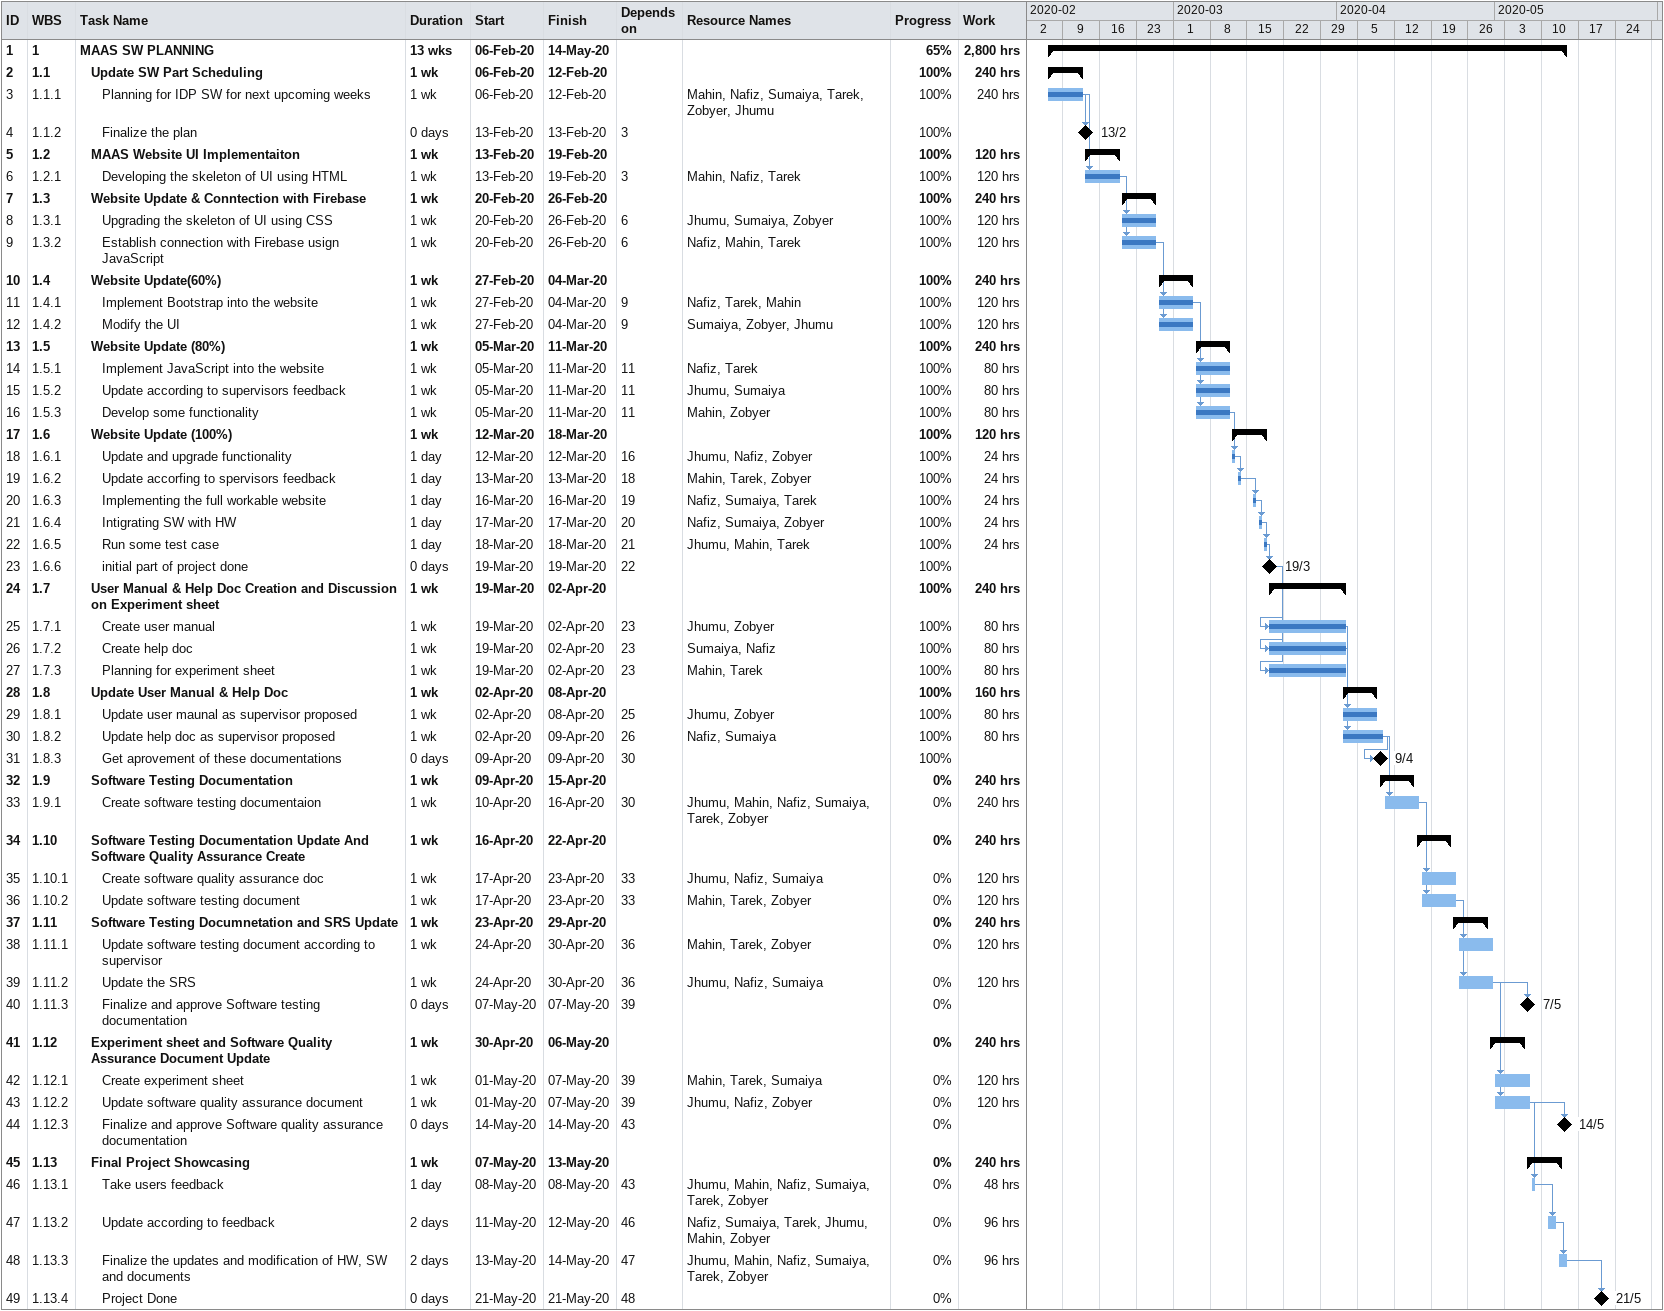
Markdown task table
| ID | WBS | Task | Duration | Start | Finish | Predecessors | Resources | % complete | Work (h) |
|---|---|---|---|---|---|---|---|---|---|
| 1 | 1 | **MAAS SW PLANNING** | 13w | 2020-02-06 | 2020-05-14 |  |  | 65 | 2800 |
| 2 | 1.1 | **Update SW Part Scheduling** | 1w | 2020-02-06 | 2020-02-12 |  |  | 100 | 240 |
| 3 | 1.1.1 | Planning for IDP SW for next upcoming weeks | 1w | 2020-02-06 | 2020-02-12 |  | Mahin, Nafiz, Sumaiya, Tarek, Zobyer, Jhumu | 100 | 240 |
| 4 | 1.1.2 | Finalize the plan | 0d | 2020-02-13 | 2020-02-13 | 3 |  | 100 |  |
| 5 | 1.2 | **MAAS Website UI Implementaiton** | 1w | 2020-02-13 | 2020-02-19 |  |  | 100 | 120 |
| 6 | 1.2.1 | Developing the skeleton of UI using HTML | 1w | 2020-02-13 | 2020-02-19 | 3 | Mahin, Nafiz, Tarek | 100 | 120 |
| 7 | 1.3 | **Website Update & Conntection with Firebase** | 1w | 2020-02-20 | 2020-02-26 |  |  | 100 | 240 |
| 8 | 1.3.1 | Upgrading the skeleton of UI using CSS | 1w | 2020-02-20 | 2020-02-26 | 6 | Jhumu, Sumaiya, Zobyer | 100 | 120 |
| 9 | 1.3.2 | Establish connection with Firebase usign JavaScript | 1w | 2020-02-20 | 2020-02-26 | 6 | Nafiz, Mahin, Tarek | 100 | 120 |
| 10 | 1.4 | **Website Update(60%)** | 1w | 2020-02-27 | 2020-03-04 |  |  | 100 | 240 |
| 11 | 1.4.1 | Implement Bootstrap into the website | 1w | 2020-02-27 | 2020-03-04 | 9 | Nafiz, Tarek, Mahin | 100 | 120 |
| 12 | 1.4.2 | Modify the UI | 1w | 2020-02-27 | 2020-03-04 | 9 | Sumaiya, Zobyer, Jhumu | 100 | 120 |
| 13 | 1.5 | **Website Update (80%)** | 1w | 2020-03-05 | 2020-03-11 |  |  | 100 | 240 |
| 14 | 1.5.1 | Implement JavaScript into the website | 1w | 2020-03-05 | 2020-03-11 | 11 | Nafiz, Tarek | 100 | 80 |
| 15 | 1.5.2 | Update according to supervisors feedback | 1w | 2020-03-05 | 2020-03-11 | 11 | Jhumu, Sumaiya | 100 | 80 |
| 16 | 1.5.3 | Develop some functionality | 1w | 2020-03-05 | 2020-03-11 | 11 | Mahin, Zobyer | 100 | 80 |
| 17 | 1.6 | **Website Update (100%)** | 1w | 2020-03-12 | 2020-03-18 |  |  | 100 | 120 |
| 18 | 1.6.1 | Update and upgrade functionality | 1d | 2020-03-12 | 2020-03-12 | 16 | Jhumu, Nafiz, Zobyer | 100 | 24 |
| 19 | 1.6.2 | Update accorfing to spervisors feedback | 1d | 2020-03-13 | 2020-03-13 | 18 | Mahin, Tarek, Zobyer | 100 | 24 |
| 20 | 1.6.3 | Implementing the full workable website | 1d | 2020-03-16 | 2020-03-16 | 19 | Nafiz, Sumaiya, Tarek | 100 | 24 |
| 21 | 1.6.4 | Intigrating SW with HW | 1d | 2020-03-17 | 2020-03-17 | 20 | Nafiz, Sumaiya, Zobyer | 100 | 24 |
| 22 | 1.6.5 | Run some test case | 1d | 2020-03-18 | 2020-03-18 | 21 | Jhumu, Mahin, Tarek | 100 | 24 |
| 23 | 1.6.6 | initial part of project done | 0d | 2020-03-19 | 2020-03-19 | 22 |  | 100 |  |
| 24 | 1.7 | **User Manual & Help Doc Creation and Discussion on Experiment sheet** | 1w | 2020-03-19 | 2020-04-02 |  |  | 100 | 240 |
| 25 | 1.7.1 | Create user manual | 1w | 2020-03-19 | 2020-04-02 | 23 | Jhumu, Zobyer | 100 | 80 |
| 26 | 1.7.2 | Create help doc | 1w | 2020-03-19 | 2020-04-02 | 23 | Sumaiya, Nafiz | 100 | 80 |
| 27 | 1.7.3 | Planning for experiment sheet | 1w | 2020-03-19 | 2020-04-02 | 23 | Mahin, Tarek | 100 | 80 |
| 28 | 1.8 | **Update User Manual & Help Doc** | 1w | 2020-04-02 | 2020-04-08 |  |  | 100 | 160 |
| 29 | 1.8.1 | Update user maunal as supervisor proposed | 1w | 2020-04-02 | 2020-04-08 | 25 | Jhumu, Zobyer | 100 | 80 |
| 30 | 1.8.2 | Update help doc as supervisor proposed | 1w | 2020-04-02 | 2020-04-09 | 26 | Nafiz, Sumaiya | 100 | 80 |
| 31 | 1.8.3 | Get aprovement of these documentations | 0d | 2020-04-09 | 2020-04-09 | 30 |  | 100 |  |
| 32 | 1.9 | **Software Testing Documentation** | 1w | 2020-04-09 | 2020-04-15 |  |  | 0 | 240 |
| 33 | 1.9.1 | Create software testing documentaion | 1w | 2020-04-10 | 2020-04-16 | 30 | Jhumu, Mahin, Nafiz, Sumaiya, Tarek, Zobyer | 0 | 240 |
| 34 | 1.10 | **Software Testing Documentation Update And Software Quality Assurance Create** | 1w | 2020-04-16 | 2020-04-22 |  |  | 0 | 240 |
| 35 | 1.10.1 | Create software quality assurance doc | 1w | 2020-04-17 | 2020-04-23 | 33 | Jhumu, Nafiz, Sumaiya | 0 | 120 |
| 36 | 1.10.2 | Update software testing document | 1w | 2020-04-17 | 2020-04-23 | 33 | Mahin, Tarek, Zobyer | 0 | 120 |
| 37 | 1.11 | **Software Testing Documnetation and SRS Update** | 1w | 2020-04-23 | 2020-04-29 |  |  | 0 | 240 |
| 38 | 1.11.1 | Update software testing document according to supervisor | 1w | 2020-04-24 | 2020-04-30 | 36 | Mahin, Tarek, Zobyer | 0 | 120 |
| 39 | 1.11.2 | Update the SRS | 1w | 2020-04-24 | 2020-04-30 | 36 | Jhumu, Nafiz, Sumaiya | 0 | 120 |
| 40 | 1.11.3 | Finalize and approve Software testing documentation | 0d | 2020-05-07 | 2020-05-07 | 39 |  | 0 |  |
| 41 | 1.12 | **Experiment sheet and Software Quality Assurance Document Update** | 1w | 2020-04-30 | 2020-05-06 |  |  | 0 | 240 |
| 42 | 1.12.1 | Create experiment sheet | 1w | 2020-05-01 | 2020-05-07 | 39 | Mahin, Tarek, Sumaiya | 0 | 120 |
| 43 | 1.12.2 | Update software quality assurance document | 1w | 2020-05-01 | 2020-05-07 | 39 | Jhumu, Nafiz, Zobyer | 0 | 120 |
| 44 | 1.12.3 | Finalize and approve Software quality assurance documentation | 0d | 2020-05-14 | 2020-05-14 | 43 |  | 0 |  |
| 45 | 1.13 | **Final Project Showcasing** | 1w | 2020-05-07 | 2020-05-13 |  |  | 0 | 240 |
| 46 | 1.13.1 | Take users feedback | 1d | 2020-05-08 | 2020-05-08 | 43 | Jhumu, Mahin, Nafiz, Sumaiya, Tarek, Zobyer | 0 | 48 |
| 47 | 1.13.2 | Update according to feedback | 2d | 2020-05-11 | 2020-05-12 | 46 | Nafiz, Sumaiya, Tarek, Jhumu, Mahin, Zobyer | 0 | 96 |
| 48 | 1.13.3 | Finalize the updates and modification of HW, SW and documents | 2d | 2020-05-13 | 2020-05-14 | 47 | Jhumu, Mahin, Nafiz, Sumaiya, Tarek, Zobyer | 0 | 96 |
| 49 | 1.13.4 | Project Done | 0d | 2020-05-21 | 2020-05-21 | 48 |  | 0 |  |
